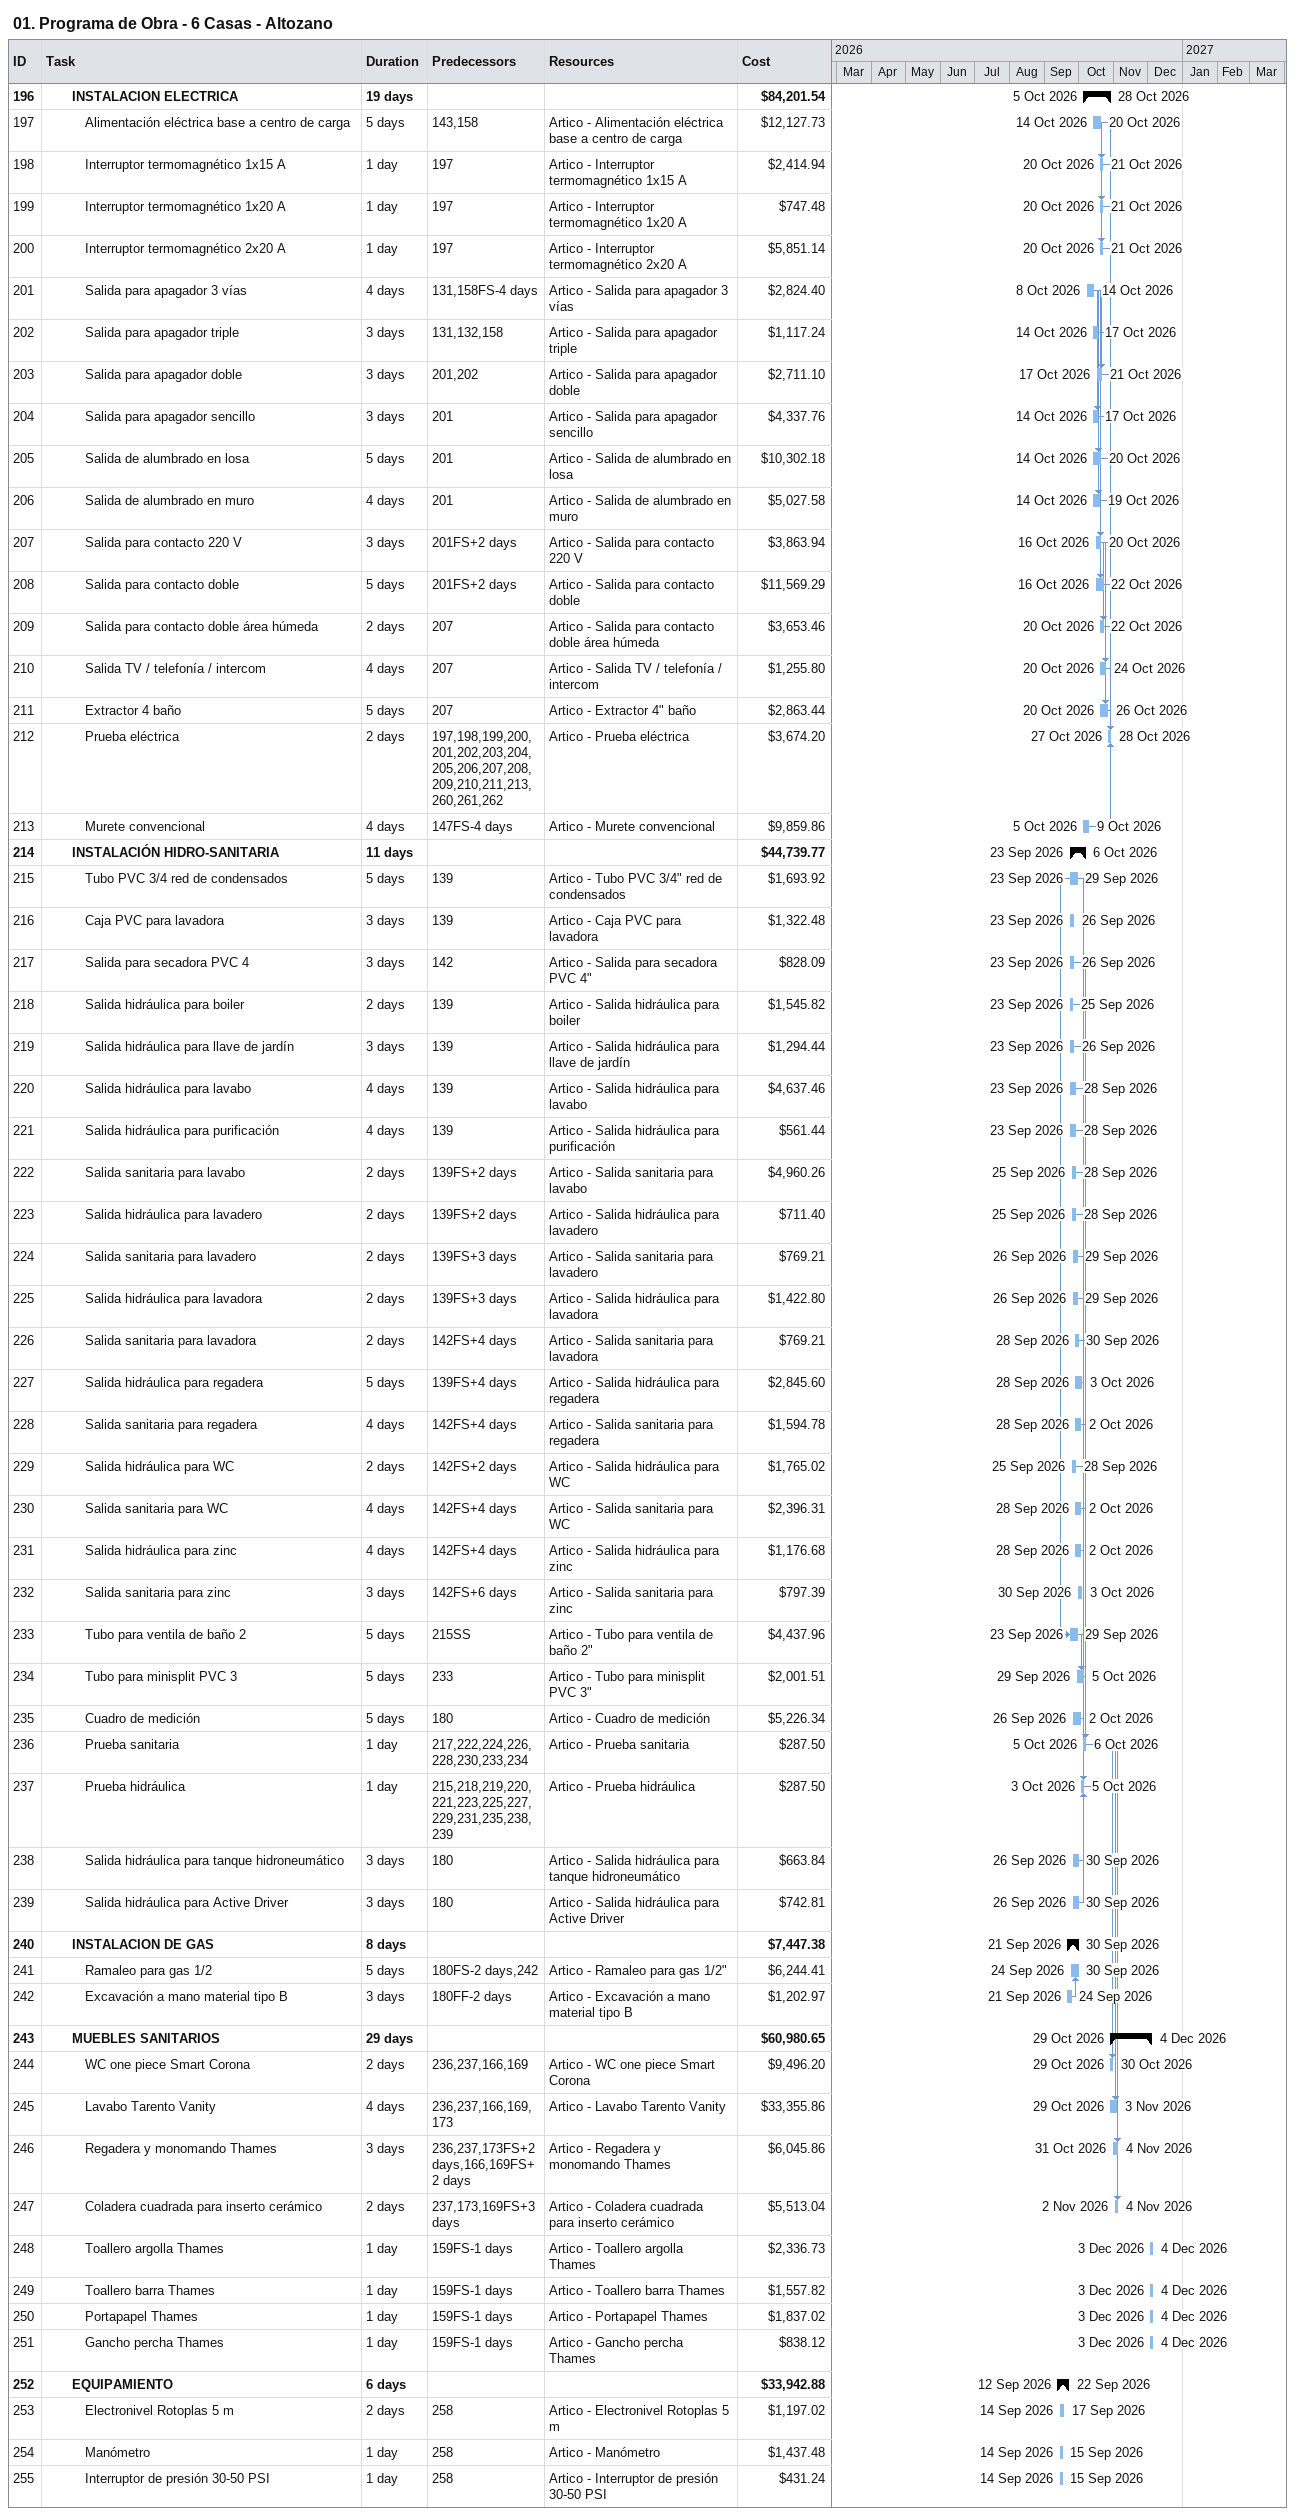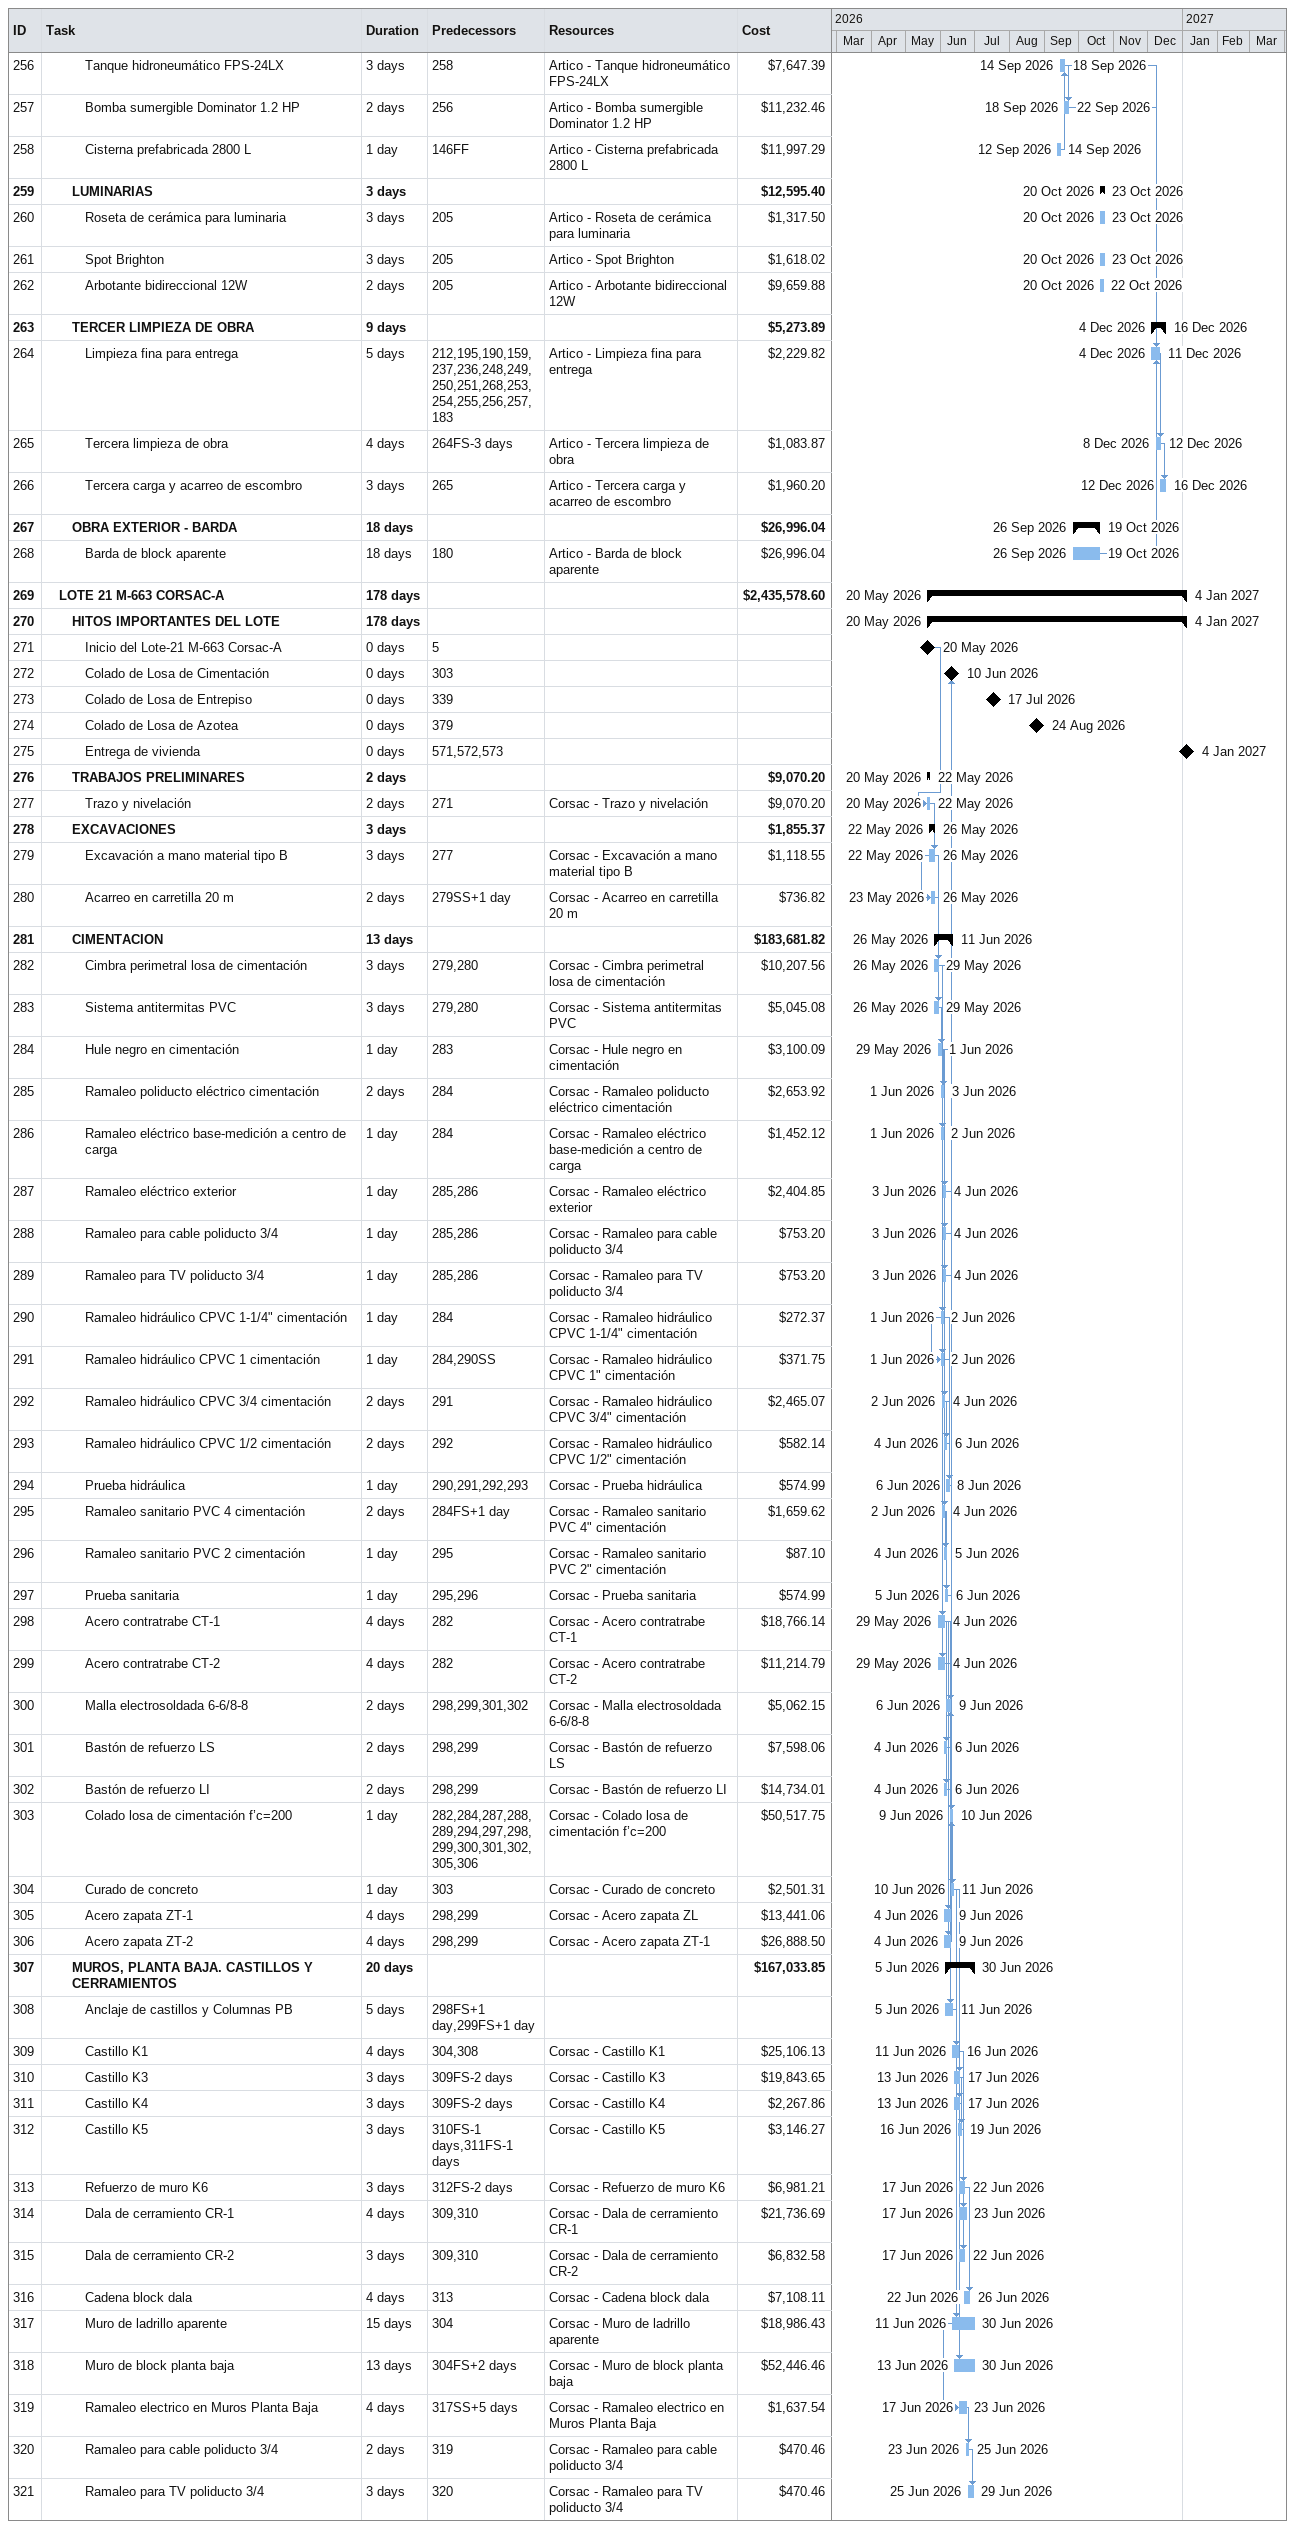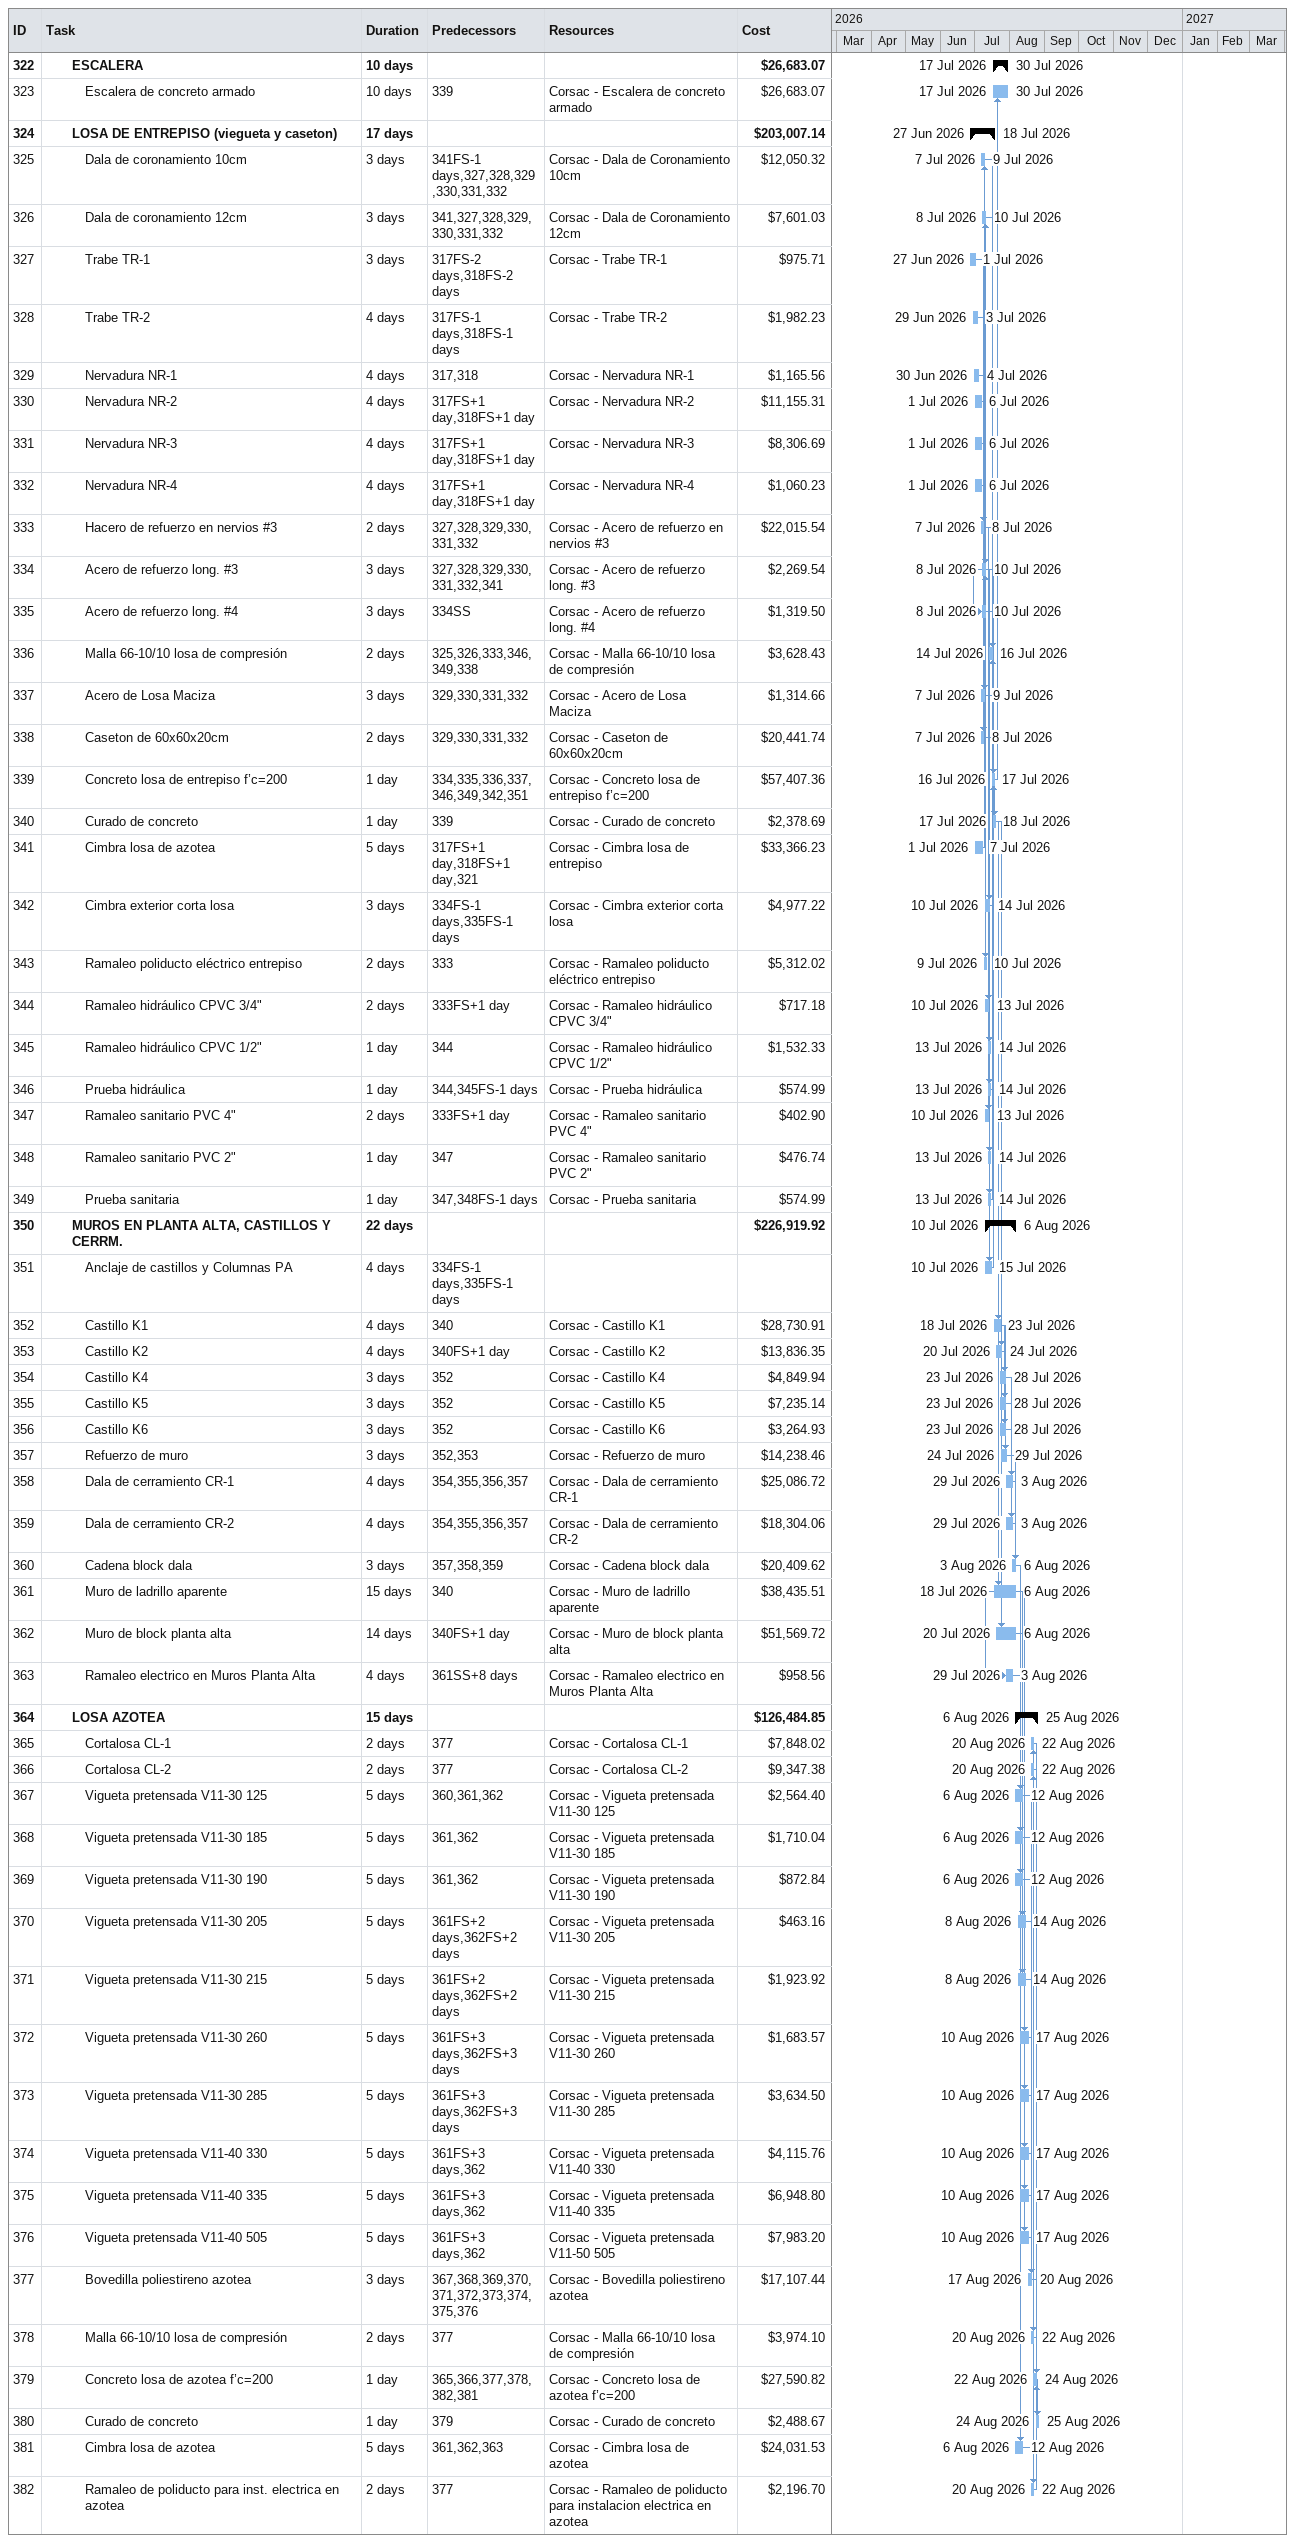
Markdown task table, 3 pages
01. Programa de Obra - 6 Casas - Altozano

| ID | Level | Task | Duration | Start | Finish | Predecessors | Resources | Cost ($) |
|---|---|---|---|---|---|---|---|---|
| 196 | 3 | **INSTALACION ELECTRICA** | 19d | 2026-10-05 | 2026-10-28 |  |  | 84201.54 |
| 197 | 4 | Alimentación eléctrica base a centro de carga | 5d | 2026-10-14 | 2026-10-20 | 143, 158 | Artico - Alimentación eléctrica base a centro de carga | 12127.73 |
| 198 | 4 | Interruptor termomagnético 1x15 A | 1d | 2026-10-20 | 2026-10-21 | 197 | Artico - Interruptor termomagnético 1x15 A | 2414.94 |
| 199 | 4 | Interruptor termomagnético 1x20 A | 1d | 2026-10-20 | 2026-10-21 | 197 | Artico - Interruptor termomagnético 1x20 A | 747.48 |
| 200 | 4 | Interruptor termomagnético 2x20 A | 1d | 2026-10-20 | 2026-10-21 | 197 | Artico - Interruptor termomagnético 2x20 A | 5851.14 |
| 201 | 4 | Salida para apagador 3 vías | 4d | 2026-10-08 | 2026-10-14 | 131, 158FS-4d | Artico - Salida para apagador 3 vías | 2824.40 |
| 202 | 4 | Salida para apagador triple | 3d | 2026-10-14 | 2026-10-17 | 131, 132, 158 | Artico - Salida para apagador triple | 1117.24 |
| 203 | 4 | Salida para apagador doble | 3d | 2026-10-17 | 2026-10-21 | 201, 202 | Artico - Salida para apagador doble | 2711.10 |
| 204 | 4 | Salida para apagador sencillo | 3d | 2026-10-14 | 2026-10-17 | 201 | Artico - Salida para apagador sencillo | 4337.76 |
| 205 | 4 | Salida de alumbrado en losa | 5d | 2026-10-14 | 2026-10-20 | 201 | Artico - Salida de alumbrado en losa | 10302.18 |
| 206 | 4 | Salida de alumbrado en muro | 4d | 2026-10-14 | 2026-10-19 | 201 | Artico - Salida de alumbrado en muro | 5027.58 |
| 207 | 4 | Salida para contacto 220 V | 3d | 2026-10-16 | 2026-10-20 | 201FS+2d | Artico - Salida para contacto 220 V | 3863.94 |
| 208 | 4 | Salida para contacto doble | 5d | 2026-10-16 | 2026-10-22 | 201FS+2d | Artico - Salida para contacto doble | 11569.29 |
| 209 | 4 | Salida para contacto doble área húmeda | 2d | 2026-10-20 | 2026-10-22 | 207 | Artico - Salida para contacto doble área húmeda | 3653.46 |
| 210 | 4 | Salida TV / telefonía / intercom | 4d | 2026-10-20 | 2026-10-24 | 207 | Artico - Salida TV / telefonía / intercom | 1255.80 |
| 211 | 4 | Extractor 4 baño | 5d | 2026-10-20 | 2026-10-26 | 207 | Artico - Extractor 4" baño | 2863.44 |
| 212 | 4 | Prueba eléctrica | 2d | 2026-10-27 | 2026-10-28 | 197, 198, 199, 200, 201, 202, 203, 204, 205, 206, 207, 208, 209, 210, 211, 213, 260, 261, 262 | Artico - Prueba eléctrica | 3674.20 |
| 213 | 4 | Murete convencional | 4d | 2026-10-05 | 2026-10-09 | 147FS-4d | Artico - Murete convencional | 9859.86 |
| 214 | 3 | **INSTALACIÓN HIDRO-SANITARIA** | 11d | 2026-09-23 | 2026-10-06 |  |  | 44739.77 |
| 215 | 4 | Tubo PVC 3/4 red de condensados | 5d | 2026-09-23 | 2026-09-29 | 139 | Artico - Tubo PVC 3/4" red de condensados | 1693.92 |
| 216 | 4 | Caja PVC para lavadora | 3d | 2026-09-23 | 2026-09-26 | 139 | Artico - Caja PVC para lavadora | 1322.48 |
| 217 | 4 | Salida para secadora PVC 4 | 3d | 2026-09-23 | 2026-09-26 | 142 | Artico - Salida para secadora PVC 4" | 828.09 |
| 218 | 4 | Salida hidráulica para boiler | 2d | 2026-09-23 | 2026-09-25 | 139 | Artico - Salida hidráulica para boiler | 1545.82 |
| 219 | 4 | Salida hidráulica para llave de jardín | 3d | 2026-09-23 | 2026-09-26 | 139 | Artico - Salida hidráulica para llave de jardín | 1294.44 |
| 220 | 4 | Salida hidráulica para lavabo | 4d | 2026-09-23 | 2026-09-28 | 139 | Artico - Salida hidráulica para lavabo | 4637.46 |
| 221 | 4 | Salida hidráulica para purificación | 4d | 2026-09-23 | 2026-09-28 | 139 | Artico - Salida hidráulica para purificación | 561.44 |
| 222 | 4 | Salida sanitaria para lavabo | 2d | 2026-09-25 | 2026-09-28 | 139FS+2d | Artico - Salida sanitaria para lavabo | 4960.26 |
| 223 | 4 | Salida hidráulica para lavadero | 2d | 2026-09-25 | 2026-09-28 | 139FS+2d | Artico - Salida hidráulica para lavadero | 711.40 |
| 224 | 4 | Salida sanitaria para lavadero | 2d | 2026-09-26 | 2026-09-29 | 139FS+3d | Artico - Salida sanitaria para lavadero | 769.21 |
| 225 | 4 | Salida hidráulica para lavadora | 2d | 2026-09-26 | 2026-09-29 | 139FS+3d | Artico - Salida hidráulica para lavadora | 1422.80 |
| 226 | 4 | Salida sanitaria para lavadora | 2d | 2026-09-28 | 2026-09-30 | 142FS+4d | Artico - Salida sanitaria para lavadora | 769.21 |
| 227 | 4 | Salida hidráulica para regadera | 5d | 2026-09-28 | 2026-10-03 | 139FS+4d | Artico - Salida hidráulica para regadera | 2845.60 |
| 228 | 4 | Salida sanitaria para regadera | 4d | 2026-09-28 | 2026-10-02 | 142FS+4d | Artico - Salida sanitaria para regadera | 1594.78 |
| 229 | 4 | Salida hidráulica para WC | 2d | 2026-09-25 | 2026-09-28 | 142FS+2d | Artico - Salida hidráulica para WC | 1765.02 |
| 230 | 4 | Salida sanitaria para WC | 4d | 2026-09-28 | 2026-10-02 | 142FS+4d | Artico - Salida sanitaria para WC | 2396.31 |
| 231 | 4 | Salida hidráulica para zinc | 4d | 2026-09-28 | 2026-10-02 | 142FS+4d | Artico - Salida hidráulica para zinc | 1176.68 |
| 232 | 4 | Salida sanitaria para zinc | 3d | 2026-09-30 | 2026-10-03 | 142FS+6d | Artico - Salida sanitaria para zinc | 797.39 |
| 233 | 4 | Tubo para ventila de baño 2 | 5d | 2026-09-23 | 2026-09-29 | 215SS | Artico - Tubo para ventila de baño 2" | 4437.96 |
| 234 | 4 | Tubo para minisplit PVC 3 | 5d | 2026-09-29 | 2026-10-05 | 233 | Artico - Tubo para minisplit PVC 3" | 2001.51 |
| 235 | 4 | Cuadro de medición | 5d | 2026-09-26 | 2026-10-02 | 180 | Artico - Cuadro de medición | 5226.34 |
| 236 | 4 | Prueba sanitaria | 1d | 2026-10-05 | 2026-10-06 | 217, 222, 224, 226, 228, 230, 233, 234 | Artico - Prueba sanitaria | 287.50 |
| 237 | 4 | Prueba hidráulica | 1d | 2026-10-03 | 2026-10-05 | 215, 218, 219, 220, 221, 223, 225, 227, 229, 231, 235, 238, 239 | Artico - Prueba hidráulica | 287.50 |
| 238 | 4 | Salida hidráulica para tanque hidroneumático | 3d | 2026-09-26 | 2026-09-30 | 180 | Artico - Salida hidráulica para tanque hidroneumático | 663.84 |
| 239 | 4 | Salida hidráulica para Active Driver | 3d | 2026-09-26 | 2026-09-30 | 180 | Artico - Salida hidráulica para Active Driver | 742.81 |
| 240 | 3 | **INSTALACION DE GAS** | 8d | 2026-09-21 | 2026-09-30 |  |  | 7447.38 |
| 241 | 4 | Ramaleo para gas 1/2 | 5d | 2026-09-24 | 2026-09-30 | 180FS-2d, 242 | Artico - Ramaleo para gas 1/2" | 6244.41 |
| 242 | 4 | Excavación a mano material tipo B | 3d | 2026-09-21 | 2026-09-24 | 180FF-2d | Artico - Excavación a mano material tipo B | 1202.97 |
| 243 | 3 | **MUEBLES SANITARIOS** | 29d | 2026-10-29 | 2026-12-04 |  |  | 60980.65 |
| 244 | 4 | WC one piece Smart Corona | 2d | 2026-10-29 | 2026-10-30 | 236, 237, 166, 169 | Artico - WC one piece Smart Corona | 9496.20 |
| 245 | 4 | Lavabo Tarento Vanity | 4d | 2026-10-29 | 2026-11-03 | 236, 237, 166, 169, 173 | Artico - Lavabo Tarento Vanity | 33355.86 |
| 246 | 4 | Regadera y monomando Thames | 3d | 2026-10-31 | 2026-11-04 | 236, 237, 173FS+2d, 166, 169FS+2d | Artico - Regadera y monomando Thames | 6045.86 |
| 247 | 4 | Coladera cuadrada para inserto cerámico | 2d | 2026-11-02 | 2026-11-04 | 237, 173, 169FS+3d | Artico - Coladera cuadrada para inserto cerámico | 5513.04 |
| 248 | 4 | Toallero argolla Thames | 1d | 2026-12-03 | 2026-12-04 | 159FS-1d | Artico - Toallero argolla Thames | 2336.73 |
| 249 | 4 | Toallero barra Thames | 1d | 2026-12-03 | 2026-12-04 | 159FS-1d | Artico - Toallero barra Thames | 1557.82 |
| 250 | 4 | Portapapel Thames | 1d | 2026-12-03 | 2026-12-04 | 159FS-1d | Artico - Portapapel Thames | 1837.02 |
| 251 | 4 | Gancho percha Thames | 1d | 2026-12-03 | 2026-12-04 | 159FS-1d | Artico - Gancho percha Thames | 838.12 |
| 252 | 3 | **EQUIPAMIENTO** | 6d | 2026-09-12 | 2026-09-22 |  |  | 33942.88 |
| 253 | 4 | Electronivel Rotoplas 5 m | 2d | 2026-09-14 | 2026-09-17 | 258 | Artico - Electronivel Rotoplas 5 m | 1197.02 |
| 254 | 4 | Manómetro | 1d | 2026-09-14 | 2026-09-15 | 258 | Artico - Manómetro | 1437.48 |
| 255 | 4 | Interruptor de presión 30-50 PSI | 1d | 2026-09-14 | 2026-09-15 | 258 | Artico - Interruptor de presión 30-50 PSI | 431.24 |
| 256 | 4 | Tanque hidroneumático FPS-24LX | 3d | 2026-09-14 | 2026-09-18 | 258 | Artico - Tanque hidroneumático FPS-24LX | 7647.39 |
| 257 | 4 | Bomba sumergible Dominator 1.2 HP | 2d | 2026-09-18 | 2026-09-22 | 256 | Artico - Bomba sumergible Dominator 1.2 HP | 11232.46 |
| 258 | 4 | Cisterna prefabricada 2800 L | 1d | 2026-09-12 | 2026-09-14 | 146FF | Artico - Cisterna prefabricada 2800 L | 11997.29 |
| 259 | 3 | **LUMINARIAS** | 3d | 2026-10-20 | 2026-10-23 |  |  | 12595.40 |
| 260 | 4 | Roseta de cerámica para luminaria | 3d | 2026-10-20 | 2026-10-23 | 205 | Artico - Roseta de cerámica para luminaria | 1317.50 |
| 261 | 4 | Spot Brighton | 3d | 2026-10-20 | 2026-10-23 | 205 | Artico - Spot Brighton | 1618.02 |
| 262 | 4 | Arbotante bidireccional 12W | 2d | 2026-10-20 | 2026-10-22 | 205 | Artico - Arbotante bidireccional 12W | 9659.88 |
| 263 | 3 | **TERCER LIMPIEZA DE OBRA** | 9d | 2026-12-04 | 2026-12-16 |  |  | 5273.89 |
| 264 | 4 | Limpieza fina para entrega | 5d | 2026-12-04 | 2026-12-11 | 212, 195, 190, 159, 237, 236, 248, 249, 250, 251, 268, 253, 254, 255, 256, 257, 183 | Artico - Limpieza fina para entrega | 2229.82 |
| 265 | 4 | Tercera limpieza de obra | 4d | 2026-12-08 | 2026-12-12 | 264FS-3d | Artico - Tercera limpieza de obra | 1083.87 |
| 266 | 4 | Tercera carga y acarreo de escombro | 3d | 2026-12-12 | 2026-12-16 | 265 | Artico - Tercera carga y acarreo de escombro | 1960.20 |
| 267 | 3 | **OBRA EXTERIOR - BARDA** | 18d | 2026-09-26 | 2026-10-19 |  |  | 26996.04 |
| 268 | 4 | Barda de block aparente | 18d | 2026-09-26 | 2026-10-19 | 180 | Artico - Barda de block aparente | 26996.04 |
| 269 | 2 | **LOTE 21 M-663 CORSAC-A** | 178d | 2026-05-20 | 2027-01-04 |  |  | 2435578.60 |
| 270 | 3 | **HITOS IMPORTANTES DEL LOTE** | 178d | 2026-05-20 | 2027-01-04 |  |  |  |
| 271 | 4 | Inicio del Lote-21 M-663 Corsac-A | 0d | 2026-05-20 | 2026-05-20 | 5 |  |  |
| 272 | 4 | Colado de Losa de Cimentación | 0d | 2026-06-10 | 2026-06-10 | 303 |  |  |
| 273 | 4 | Colado de Losa de Entrepiso | 0d | 2026-07-17 | 2026-07-17 | 339 |  |  |
| 274 | 4 | Colado de Losa de Azotea | 0d | 2026-08-24 | 2026-08-24 | 379 |  |  |
| 275 | 4 | Entrega de vivienda | 0d | 2027-01-04 | 2027-01-04 | 571, 572, 573 |  |  |
| 276 | 3 | **TRABAJOS PRELIMINARES** | 2d | 2026-05-20 | 2026-05-22 |  |  | 9070.20 |
| 277 | 4 | Trazo y nivelación | 2d | 2026-05-20 | 2026-05-22 | 271 | Corsac - Trazo y nivelación | 9070.20 |
| 278 | 3 | **EXCAVACIONES** | 3d | 2026-05-22 | 2026-05-26 |  |  | 1855.37 |
| 279 | 4 | Excavación a mano material tipo B | 3d | 2026-05-22 | 2026-05-26 | 277 | Corsac - Excavación a mano material tipo B | 1118.55 |
| 280 | 4 | Acarreo en carretilla 20 m | 2d | 2026-05-23 | 2026-05-26 | 279SS+1d | Corsac - Acarreo en carretilla 20 m | 736.82 |
| 281 | 3 | **CIMENTACION** | 13d | 2026-05-26 | 2026-06-11 |  |  | 183681.82 |
| 282 | 4 | Cimbra perimetral losa de cimentación | 3d | 2026-05-26 | 2026-05-29 | 279, 280 | Corsac - Cimbra perimetral losa de cimentación | 10207.56 |
| 283 | 4 | Sistema antitermitas PVC | 3d | 2026-05-26 | 2026-05-29 | 279, 280 | Corsac - Sistema antitermitas PVC | 5045.08 |
| 284 | 4 | Hule negro en cimentación | 1d | 2026-05-29 | 2026-06-01 | 283 | Corsac - Hule negro en cimentación | 3100.09 |
| 285 | 4 | Ramaleo poliducto eléctrico cimentación | 2d | 2026-06-01 | 2026-06-03 | 284 | Corsac - Ramaleo poliducto eléctrico cimentación | 2653.92 |
| 286 | 4 | Ramaleo eléctrico base-medición a centro de carga | 1d | 2026-06-01 | 2026-06-02 | 284 | Corsac - Ramaleo eléctrico base-medición a centro de carga | 1452.12 |
| 287 | 4 | Ramaleo eléctrico exterior | 1d | 2026-06-03 | 2026-06-04 | 285, 286 | Corsac - Ramaleo eléctrico exterior | 2404.85 |
| 288 | 4 | Ramaleo para cable poliducto 3/4 | 1d | 2026-06-03 | 2026-06-04 | 285, 286 | Corsac - Ramaleo para cable poliducto 3/4 | 753.20 |
| 289 | 4 | Ramaleo para TV poliducto 3/4 | 1d | 2026-06-03 | 2026-06-04 | 285, 286 | Corsac - Ramaleo para TV poliducto 3/4 | 753.20 |
| 290 | 4 | Ramaleo hidráulico CPVC 1-1/4" cimentación | 1d | 2026-06-01 | 2026-06-02 | 284 | Corsac - Ramaleo hidráulico CPVC 1-1/4" cimentación | 272.37 |
| 291 | 4 | Ramaleo hidráulico CPVC 1 cimentación | 1d | 2026-06-01 | 2026-06-02 | 284, 290SS | Corsac - Ramaleo hidráulico CPVC 1" cimentación | 371.75 |
| 292 | 4 | Ramaleo hidráulico CPVC 3/4 cimentación | 2d | 2026-06-02 | 2026-06-04 | 291 | Corsac - Ramaleo hidráulico CPVC 3/4" cimentación | 2465.07 |
| 293 | 4 | Ramaleo hidráulico CPVC 1/2 cimentación | 2d | 2026-06-04 | 2026-06-06 | 292 | Corsac - Ramaleo hidráulico CPVC 1/2" cimentación | 582.14 |
| 294 | 4 | Prueba hidráulica | 1d | 2026-06-06 | 2026-06-08 | 290, 291, 292, 293 | Corsac - Prueba hidráulica | 574.99 |
| 295 | 4 | Ramaleo sanitario PVC 4 cimentación | 2d | 2026-06-02 | 2026-06-04 | 284FS+1d | Corsac - Ramaleo sanitario PVC 4" cimentación | 1659.62 |
| 296 | 4 | Ramaleo sanitario PVC 2 cimentación | 1d | 2026-06-04 | 2026-06-05 | 295 | Corsac - Ramaleo sanitario PVC 2" cimentación | 87.10 |
| 297 | 4 | Prueba sanitaria | 1d | 2026-06-05 | 2026-06-06 | 295, 296 | Corsac - Prueba sanitaria | 574.99 |
| 298 | 4 | Acero contratrabe CT-1 | 4d | 2026-05-29 | 2026-06-04 | 282 | Corsac - Acero contratrabe CT-1 | 18766.14 |
| 299 | 4 | Acero contratrabe CT-2 | 4d | 2026-05-29 | 2026-06-04 | 282 | Corsac - Acero contratrabe CT-2 | 11214.79 |
| 300 | 4 | Malla electrosoldada 6-6/8-8 | 2d | 2026-06-06 | 2026-06-09 | 298, 299, 301, 302 | Corsac - Malla electrosoldada 6-6/8-8 | 5062.15 |
| 301 | 4 | Bastón de refuerzo LS | 2d | 2026-06-04 | 2026-06-06 | 298, 299 | Corsac - Bastón de refuerzo LS | 7598.06 |
| 302 | 4 | Bastón de refuerzo LI | 2d | 2026-06-04 | 2026-06-06 | 298, 299 | Corsac - Bastón de refuerzo LI | 14734.01 |
| 303 | 4 | Colado losa de cimentación f’c=200 | 1d | 2026-06-09 | 2026-06-10 | 282, 284, 287, 288, 289, 294, 297, 298, 299, 300, 301, 302, 305, 306 | Corsac - Colado losa de cimentación f’c=200 | 50517.75 |
| 304 | 4 | Curado de concreto | 1d | 2026-06-10 | 2026-06-11 | 303 | Corsac - Curado de concreto | 2501.31 |
| 305 | 4 | Acero zapata ZT-1 | 4d | 2026-06-04 | 2026-06-09 | 298, 299 | Corsac - Acero zapata ZL | 13441.06 |
| 306 | 4 | Acero zapata ZT-2 | 4d | 2026-06-04 | 2026-06-09 | 298, 299 | Corsac - Acero zapata ZT-1 | 26888.50 |
| 307 | 3 | **MUROS, PLANTA BAJA. CASTILLOS Y CERRAMIENTOS** | 20d | 2026-06-05 | 2026-06-30 |  |  | 167033.85 |
| 308 | 4 | Anclaje de castillos y Columnas PB | 5d | 2026-06-05 | 2026-06-11 | 298FS+1d, 299FS+1d |  |  |
| 309 | 4 | Castillo K1 | 4d | 2026-06-11 | 2026-06-16 | 304, 308 | Corsac - Castillo K1 | 25106.13 |
| 310 | 4 | Castillo K3 | 3d | 2026-06-13 | 2026-06-17 | 309FS-2d | Corsac - Castillo K3 | 19843.65 |
| 311 | 4 | Castillo K4 | 3d | 2026-06-13 | 2026-06-17 | 309FS-2d | Corsac - Castillo K4 | 2267.86 |
| 312 | 4 | Castillo K5 | 3d | 2026-06-16 | 2026-06-19 | 310FS-1d, 311FS-1d | Corsac - Castillo K5 | 3146.27 |
| 313 | 4 | Refuerzo de muro K6 | 3d | 2026-06-17 | 2026-06-22 | 312FS-2d | Corsac - Refuerzo de muro K6 | 6981.21 |
| 314 | 4 | Dala de cerramiento CR-1 | 4d | 2026-06-17 | 2026-06-23 | 309, 310 | Corsac - Dala de cerramiento CR-1 | 21736.69 |
| 315 | 4 | Dala de cerramiento CR-2 | 3d | 2026-06-17 | 2026-06-22 | 309, 310 | Corsac - Dala de cerramiento CR-2 | 6832.58 |
| 316 | 4 | Cadena block dala | 4d | 2026-06-22 | 2026-06-26 | 313 | Corsac - Cadena block dala | 7108.11 |
| 317 | 4 | Muro de ladrillo aparente | 15d | 2026-06-11 | 2026-06-30 | 304 | Corsac - Muro de ladrillo aparente | 18986.43 |
| 318 | 4 | Muro de block planta baja | 13d | 2026-06-13 | 2026-06-30 | 304FS+2d | Corsac - Muro de block planta baja | 52446.46 |
| 319 | 4 | Ramaleo electrico en Muros Planta Baja | 4d | 2026-06-17 | 2026-06-23 | 317SS+5d | Corsac - Ramaleo electrico en Muros Planta Baja | 1637.54 |
| 320 | 4 | Ramaleo para cable poliducto 3/4 | 2d | 2026-06-23 | 2026-06-25 | 319 | Corsac - Ramaleo para cable poliducto 3/4 | 470.46 |
| 321 | 4 | Ramaleo para TV poliducto 3/4 | 3d | 2026-06-25 | 2026-06-29 | 320 | Corsac - Ramaleo para TV poliducto 3/4 | 470.46 |
| 322 | 3 | **ESCALERA** | 10d | 2026-07-17 | 2026-07-30 |  |  | 26683.07 |
| 323 | 4 | Escalera de concreto armado | 10d | 2026-07-17 | 2026-07-30 | 339 | Corsac - Escalera de concreto armado | 26683.07 |
| 324 | 3 | **LOSA DE ENTREPISO (viegueta y caseton)** | 17d | 2026-06-27 | 2026-07-18 |  |  | 203007.14 |
| 325 | 4 | Dala de coronamiento 10cm | 3d | 2026-07-07 | 2026-07-09 | 341FS-1d, 327, 328, 329, 330, 331, 332 | Corsac - Dala de Coronamiento 10cm | 12050.32 |
| 326 | 4 | Dala de coronamiento 12cm | 3d | 2026-07-08 | 2026-07-10 | 341, 327, 328, 329, 330, 331, 332 | Corsac - Dala de Coronamiento 12cm | 7601.03 |
| 327 | 4 | Trabe TR-1 | 3d | 2026-06-27 | 2026-07-01 | 317FS-2d, 318FS-2d | Corsac - Trabe TR-1 | 975.71 |
| 328 | 4 | Trabe TR-2 | 4d | 2026-06-29 | 2026-07-03 | 317FS-1d, 318FS-1d | Corsac - Trabe TR-2 | 1982.23 |
| 329 | 4 | Nervadura NR-1 | 4d | 2026-06-30 | 2026-07-04 | 317, 318 | Corsac - Nervadura NR-1 | 1165.56 |
| 330 | 4 | Nervadura NR-2 | 4d | 2026-07-01 | 2026-07-06 | 317FS+1d, 318FS+1d | Corsac - Nervadura NR-2 | 11155.31 |
| 331 | 4 | Nervadura NR-3 | 4d | 2026-07-01 | 2026-07-06 | 317FS+1d, 318FS+1d | Corsac - Nervadura NR-3 | 8306.69 |
| 332 | 4 | Nervadura NR-4 | 4d | 2026-07-01 | 2026-07-06 | 317FS+1d, 318FS+1d | Corsac - Nervadura NR-4 | 1060.23 |
| 333 | 4 | Hacero de refuerzo en nervios #3 | 2d | 2026-07-07 | 2026-07-08 | 327, 328, 329, 330, 331, 332 | Corsac - Acero de refuerzo en nervios #3 | 22015.54 |
| 334 | 4 | Acero de refuerzo long. #3 | 3d | 2026-07-08 | 2026-07-10 | 327, 328, 329, 330, 331, 332, 341 | Corsac - Acero de refuerzo long. #3 | 2269.54 |
| 335 | 4 | Acero de refuerzo long. #4 | 3d | 2026-07-08 | 2026-07-10 | 334SS | Corsac - Acero de refuerzo long. #4 | 1319.50 |
| 336 | 4 | Malla 66-10/10 losa de compresión | 2d | 2026-07-14 | 2026-07-16 | 325, 326, 333, 346, 349, 338 | Corsac - Malla 66-10/10 losa de compresión | 3628.43 |
| 337 | 4 | Acero de Losa Maciza | 3d | 2026-07-07 | 2026-07-09 | 329, 330, 331, 332 | Corsac - Acero de Losa Maciza | 1314.66 |
| 338 | 4 | Caseton de 60x60x20cm | 2d | 2026-07-07 | 2026-07-08 | 329, 330, 331, 332 | Corsac - Caseton de 60x60x20cm | 20441.74 |
| 339 | 4 | Concreto losa de entrepiso f’c=200 | 1d | 2026-07-16 | 2026-07-17 | 334, 335, 336, 337, 346, 349, 342, 351 | Corsac - Concreto losa de entrepiso f’c=200 | 57407.36 |
| 340 | 4 | Curado de concreto | 1d | 2026-07-17 | 2026-07-18 | 339 | Corsac - Curado de concreto | 2378.69 |
| 341 | 4 | Cimbra losa de azotea | 5d | 2026-07-01 | 2026-07-07 | 317FS+1d, 318FS+1d, 321 | Corsac - Cimbra losa de entrepiso | 33366.23 |
| 342 | 4 | Cimbra exterior corta losa | 3d | 2026-07-10 | 2026-07-14 | 334FS-1d, 335FS-1d | Corsac - Cimbra exterior corta losa | 4977.22 |
| 343 | 4 | Ramaleo poliducto eléctrico entrepiso | 2d | 2026-07-09 | 2026-07-10 | 333 | Corsac - Ramaleo poliducto eléctrico entrepiso | 5312.02 |
| 344 | 4 | Ramaleo hidráulico CPVC 3/4" | 2d | 2026-07-10 | 2026-07-13 | 333FS+1d | Corsac - Ramaleo hidráulico CPVC 3/4" | 717.18 |
| 345 | 4 | Ramaleo hidráulico CPVC 1/2" | 1d | 2026-07-13 | 2026-07-14 | 344 | Corsac - Ramaleo hidráulico CPVC 1/2" | 1532.33 |
| 346 | 4 | Prueba hidráulica | 1d | 2026-07-13 | 2026-07-14 | 344, 345FS-1d | Corsac - Prueba hidráulica | 574.99 |
| 347 | 4 | Ramaleo sanitario PVC 4" | 2d | 2026-07-10 | 2026-07-13 | 333FS+1d | Corsac - Ramaleo sanitario PVC 4" | 402.90 |
| 348 | 4 | Ramaleo sanitario PVC 2" | 1d | 2026-07-13 | 2026-07-14 | 347 | Corsac - Ramaleo sanitario PVC 2" | 476.74 |
| 349 | 4 | Prueba sanitaria | 1d | 2026-07-13 | 2026-07-14 | 347, 348FS-1d | Corsac - Prueba sanitaria | 574.99 |
| 350 | 3 | **MUROS EN PLANTA ALTA, CASTILLOS Y CERRM.** | 22d | 2026-07-10 | 2026-08-06 |  |  | 226919.92 |
| 351 | 4 | Anclaje de castillos y Columnas PA | 4d | 2026-07-10 | 2026-07-15 | 334FS-1d, 335FS-1d |  |  |
| 352 | 4 | Castillo K1 | 4d | 2026-07-18 | 2026-07-23 | 340 | Corsac - Castillo K1 | 28730.91 |
| 353 | 4 | Castillo K2 | 4d | 2026-07-20 | 2026-07-24 | 340FS+1d | Corsac - Castillo K2 | 13836.35 |
| 354 | 4 | Castillo K4 | 3d | 2026-07-23 | 2026-07-28 | 352 | Corsac - Castillo K4 | 4849.94 |
| 355 | 4 | Castillo K5 | 3d | 2026-07-23 | 2026-07-28 | 352 | Corsac - Castillo K5 | 7235.14 |
| 356 | 4 | Castillo K6 | 3d | 2026-07-23 | 2026-07-28 | 352 | Corsac - Castillo K6 | 3264.93 |
| 357 | 4 | Refuerzo de muro | 3d | 2026-07-24 | 2026-07-29 | 352, 353 | Corsac - Refuerzo de muro | 14238.46 |
| 358 | 4 | Dala de cerramiento CR-1 | 4d | 2026-07-29 | 2026-08-03 | 354, 355, 356, 357 | Corsac - Dala de cerramiento CR-1 | 25086.72 |
| 359 | 4 | Dala de cerramiento CR-2 | 4d | 2026-07-29 | 2026-08-03 | 354, 355, 356, 357 | Corsac - Dala de cerramiento CR-2 | 18304.06 |
| 360 | 4 | Cadena block dala | 3d | 2026-08-03 | 2026-08-06 | 357, 358, 359 | Corsac - Cadena block dala | 20409.62 |
| 361 | 4 | Muro de ladrillo aparente | 15d | 2026-07-18 | 2026-08-06 | 340 | Corsac - Muro de ladrillo aparente | 38435.51 |
| 362 | 4 | Muro de block planta alta | 14d | 2026-07-20 | 2026-08-06 | 340FS+1d | Corsac - Muro de block planta alta | 51569.72 |
| 363 | 4 | Ramaleo electrico en Muros Planta Alta | 4d | 2026-07-29 | 2026-08-03 | 361SS+8d | Corsac - Ramaleo electrico en Muros Planta Alta | 958.56 |
| 364 | 3 | **LOSA AZOTEA** | 15d | 2026-08-06 | 2026-08-25 |  |  | 126484.85 |
| 365 | 4 | Cortalosa CL-1 | 2d | 2026-08-20 | 2026-08-22 | 377 | Corsac - Cortalosa CL-1 | 7848.02 |
| 366 | 4 | Cortalosa CL-2 | 2d | 2026-08-20 | 2026-08-22 | 377 | Corsac - Cortalosa CL-2 | 9347.38 |
| 367 | 4 | Vigueta pretensada V11-30 125 | 5d | 2026-08-06 | 2026-08-12 | 360, 361, 362 | Corsac - Vigueta pretensada V11-30 125 | 2564.40 |
| 368 | 4 | Vigueta pretensada V11-30 185 | 5d | 2026-08-06 | 2026-08-12 | 361, 362 | Corsac - Vigueta pretensada V11-30 185 | 1710.04 |
| 369 | 4 | Vigueta pretensada V11-30 190 | 5d | 2026-08-06 | 2026-08-12 | 361, 362 | Corsac - Vigueta pretensada V11-30 190 | 872.84 |
| 370 | 4 | Vigueta pretensada V11-30 205 | 5d | 2026-08-08 | 2026-08-14 | 361FS+2d, 362FS+2d | Corsac - Vigueta pretensada V11-30 205 | 463.16 |
| 371 | 4 | Vigueta pretensada V11-30 215 | 5d | 2026-08-08 | 2026-08-14 | 361FS+2d, 362FS+2d | Corsac - Vigueta pretensada V11-30 215 | 1923.92 |
| 372 | 4 | Vigueta pretensada V11-30 260 | 5d | 2026-08-10 | 2026-08-17 | 361FS+3d, 362FS+3d | Corsac - Vigueta pretensada V11-30 260 | 1683.57 |
| 373 | 4 | Vigueta pretensada V11-30 285 | 5d | 2026-08-10 | 2026-08-17 | 361FS+3d, 362FS+3d | Corsac - Vigueta pretensada V11-30 285 | 3634.50 |
| 374 | 4 | Vigueta pretensada V11-40 330 | 5d | 2026-08-10 | 2026-08-17 | 361FS+3d, 362 | Corsac - Vigueta pretensada V11-40 330 | 4115.76 |
| 375 | 4 | Vigueta pretensada V11-40 335 | 5d | 2026-08-10 | 2026-08-17 | 361FS+3d, 362 | Corsac - Vigueta pretensada V11-40 335 | 6948.80 |
| 376 | 4 | Vigueta pretensada V11-40 505 | 5d | 2026-08-10 | 2026-08-17 | 361FS+3d, 362 | Corsac - Vigueta pretensada V11-50 505 | 7983.20 |
| 377 | 4 | Bovedilla poliestireno azotea | 3d | 2026-08-17 | 2026-08-20 | 367, 368, 369, 370, 371, 372, 373, 374, 375, 376 | Corsac - Bovedilla poliestireno azotea | 17107.44 |
| 378 | 4 | Malla 66-10/10 losa de compresión | 2d | 2026-08-20 | 2026-08-22 | 377 | Corsac - Malla 66-10/10 losa de compresión | 3974.10 |
| 379 | 4 | Concreto losa de azotea f’c=200 | 1d | 2026-08-22 | 2026-08-24 | 365, 366, 377, 378, 382, 381 | Corsac - Concreto losa de azotea f’c=200 | 27590.82 |
| 380 | 4 | Curado de concreto | 1d | 2026-08-24 | 2026-08-25 | 379 | Corsac - Curado de concreto | 2488.67 |
| 381 | 4 | Cimbra losa de azotea | 5d | 2026-08-06 | 2026-08-12 | 361, 362, 363 | Corsac - Cimbra losa de azotea | 24031.53 |
| 382 | 4 | Ramaleo de poliducto para inst. electrica en azotea | 2d | 2026-08-20 | 2026-08-22 | 377 | Corsac - Ramaleo de poliducto para instalacion electrica en azotea | 2196.70 |
